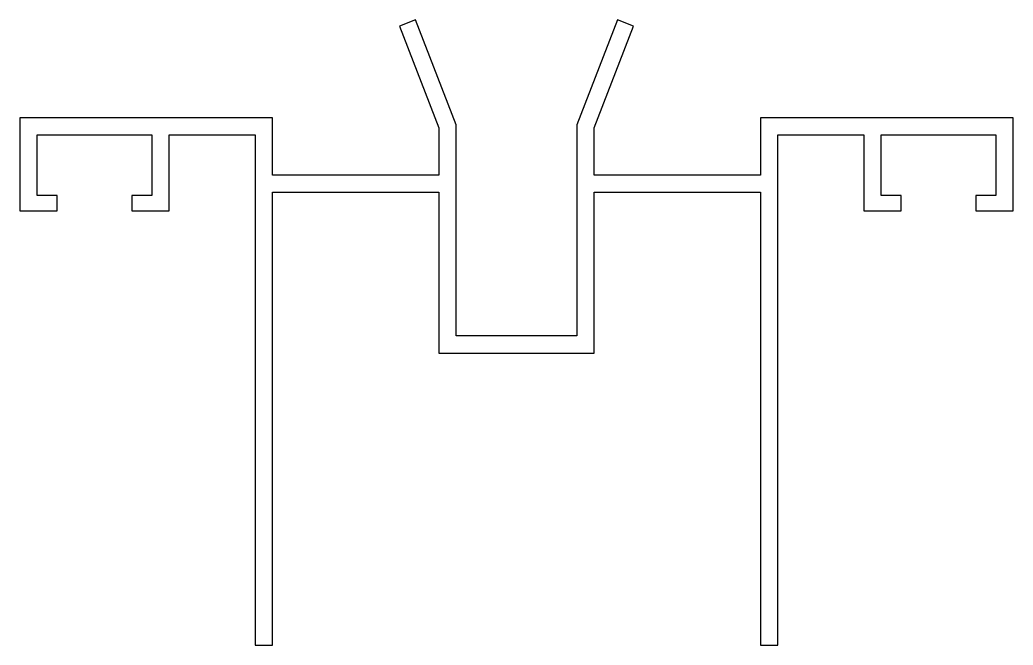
# Model space of a CAD drawing. Header units: millimetres. Extents: x -43.2 to 43.2, y -26.2 to 28.3.
import ezdxf

# ---------------------------------------------------------------- set-up
doc = ezdxf.new("R2010")
doc.units = ezdxf.units.MM

msp = doc.modelspace()

# ---------------------------------------------------------------- linework, layer by layer
msp.add_lwpolyline([(41.75, 18.25), (41.75, 12.975), (40, 12.975), (40, 11.625), (43.25, 11.625), (43.25, 19.75), (31, 19.75), (21.25, 19.75), (21.25, 14.75), (6.75, 14.75), (6.75, 18.859), (10.199, 27.728), (8.801, 28.272), (5.25, 19.141), (5.25, 0.75), (0, 0.75), (-5.25, 0.75), (-5.25, 19.141), (-8.801, 28.272), (-10.199, 27.728), (-6.75, 18.859), (-6.75, 14.75), (-21.25, 14.75), (-21.25, 19.75), (-31, 19.75), (-43.25, 19.75), (-43.25, 11.625), (-40, 11.625), (-40, 12.975), (-41.75, 12.975), (-41.75, 18.25), (-31.75, 18.25), (-31.75, 12.975), (-33.5, 12.975), (-33.5, 11.625), (-30.25, 11.625), (-30.25, 18.25), (-22.75, 18.25), (-22.75, -26.2), (-21.25, -26.2), (-21.25, 13.25), (-6.75, 13.25), (-6.75, -0.75), (0, -0.75), (6.75, -0.75), (6.75, 13.25), (21.25, 13.25), (21.25, -26.2), (22.75, -26.2), (22.75, 18.25), (30.25, 18.25), (30.25, 11.625), (33.5, 11.625), (33.5, 12.975), (31.75, 12.975), (31.75, 18.25)], close=True)

doc.saveas('drawing.dxf')
